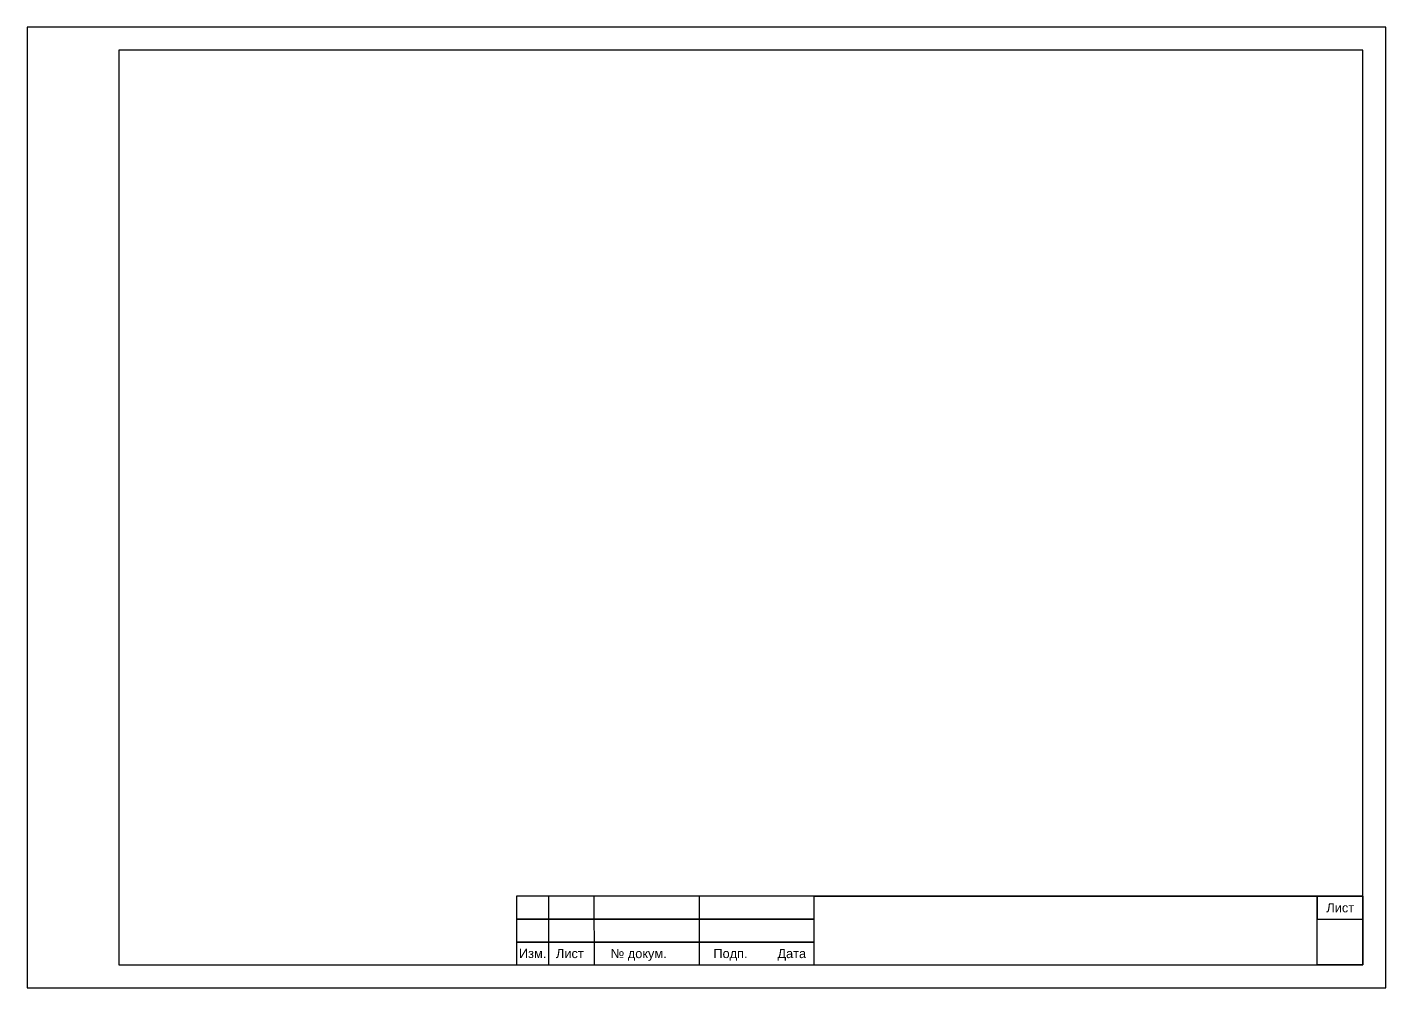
# Model space of a CAD drawing. Header units: millimetres. Extents: x 18058 to 21085, y 38505 to 40700.
# Drawn here: x 18350 to 18647, y 40490 to 40700 of the extents above; entities that cross this region are included whole.
import ezdxf

# ---------------------------------------------------------------- set-up
doc = ezdxf.new("R2010")
doc.units = ezdxf.units.MM
doc.layers.add('Оформление', color=7, linetype='Continuous', lineweight=30)
doc.styles.get("Standard").update_dxf_attribs({"font": 'arial.ttf'})

msp = doc.modelspace()

# ---------------------------------------------------------------- linework, layer by layer
at = {"layer": 'Оформление'}
for p, q in [((18641.96, 40694.98), (18369.96, 40694.98)), ((18369.96, 40694.98), (18369.96, 40494.98)), ((18641.96, 40494.98), (18641.96, 40694.98)), ((18369.96, 40494.98), (18641.96, 40494.98)), ((18456.96, 40494.98), (18641.96, 40494.98)), ((18456.96, 40494.98), (18641.96, 40494.98)), ((18456.96, 40494.98), (18641.96, 40494.98))]:
    msp.add_line(p, q, dxfattribs=at)
at = {"layer": 'Оформление', "lineweight": 35}
msp.add_line((18521.96, 40509.98), (18641.96, 40509.98), dxfattribs=at)
at = {"layer": 'Оформление'}
for points in [[(18646.96, 40699.98), (18349.96, 40699.98), (18349.96, 40489.98), (18646.96, 40489.98)], [(18456.96, 40494.98), (18473.96, 40494.98), (18473.93, 40509.98), (18456.93, 40509.98)], [(18456.96, 40504.98), (18521.96, 40504.98), (18521.96, 40509.98), (18456.96, 40509.98)], [(18456.96, 40494.98), (18463.96, 40494.98), (18463.96, 40509.98), (18456.96, 40509.98)], [(18456.96, 40494.98), (18496.96, 40494.98), (18496.96, 40509.98), (18456.96, 40509.98)], [(18641.96, 40494.98), (18631.96, 40494.98), (18631.96, 40509.98), (18641.96, 40509.98)], [(18641.96, 40509.98), (18631.96, 40509.98), (18631.96, 40504.98), (18641.96, 40504.98)], [(18456.96, 40499.98), (18521.96, 40499.98), (18521.96, 40504.98), (18456.96, 40504.98)], [(18456.96, 40494.98), (18521.96, 40494.98), (18521.96, 40499.98), (18456.96, 40499.98)]]:
    msp.add_lwpolyline(points, close=True, dxfattribs=at)

# ---------------------------------------------------------------- texts
for s, p in [('Лист', (18633.96, 40506.48)), ('Изм.', (18457.46, 40496.5)), ('Лист', (18465.55, 40496.48)), ('№ докум.', (18477.48, 40496.47)), ('Подп.', (18499.96, 40496.48)), ('Дата', (18513.96, 40496.48))]:
    msp.add_text(s, height=2, dxfattribs=at).set_placement(p)

doc.saveas('drawing.dxf')
